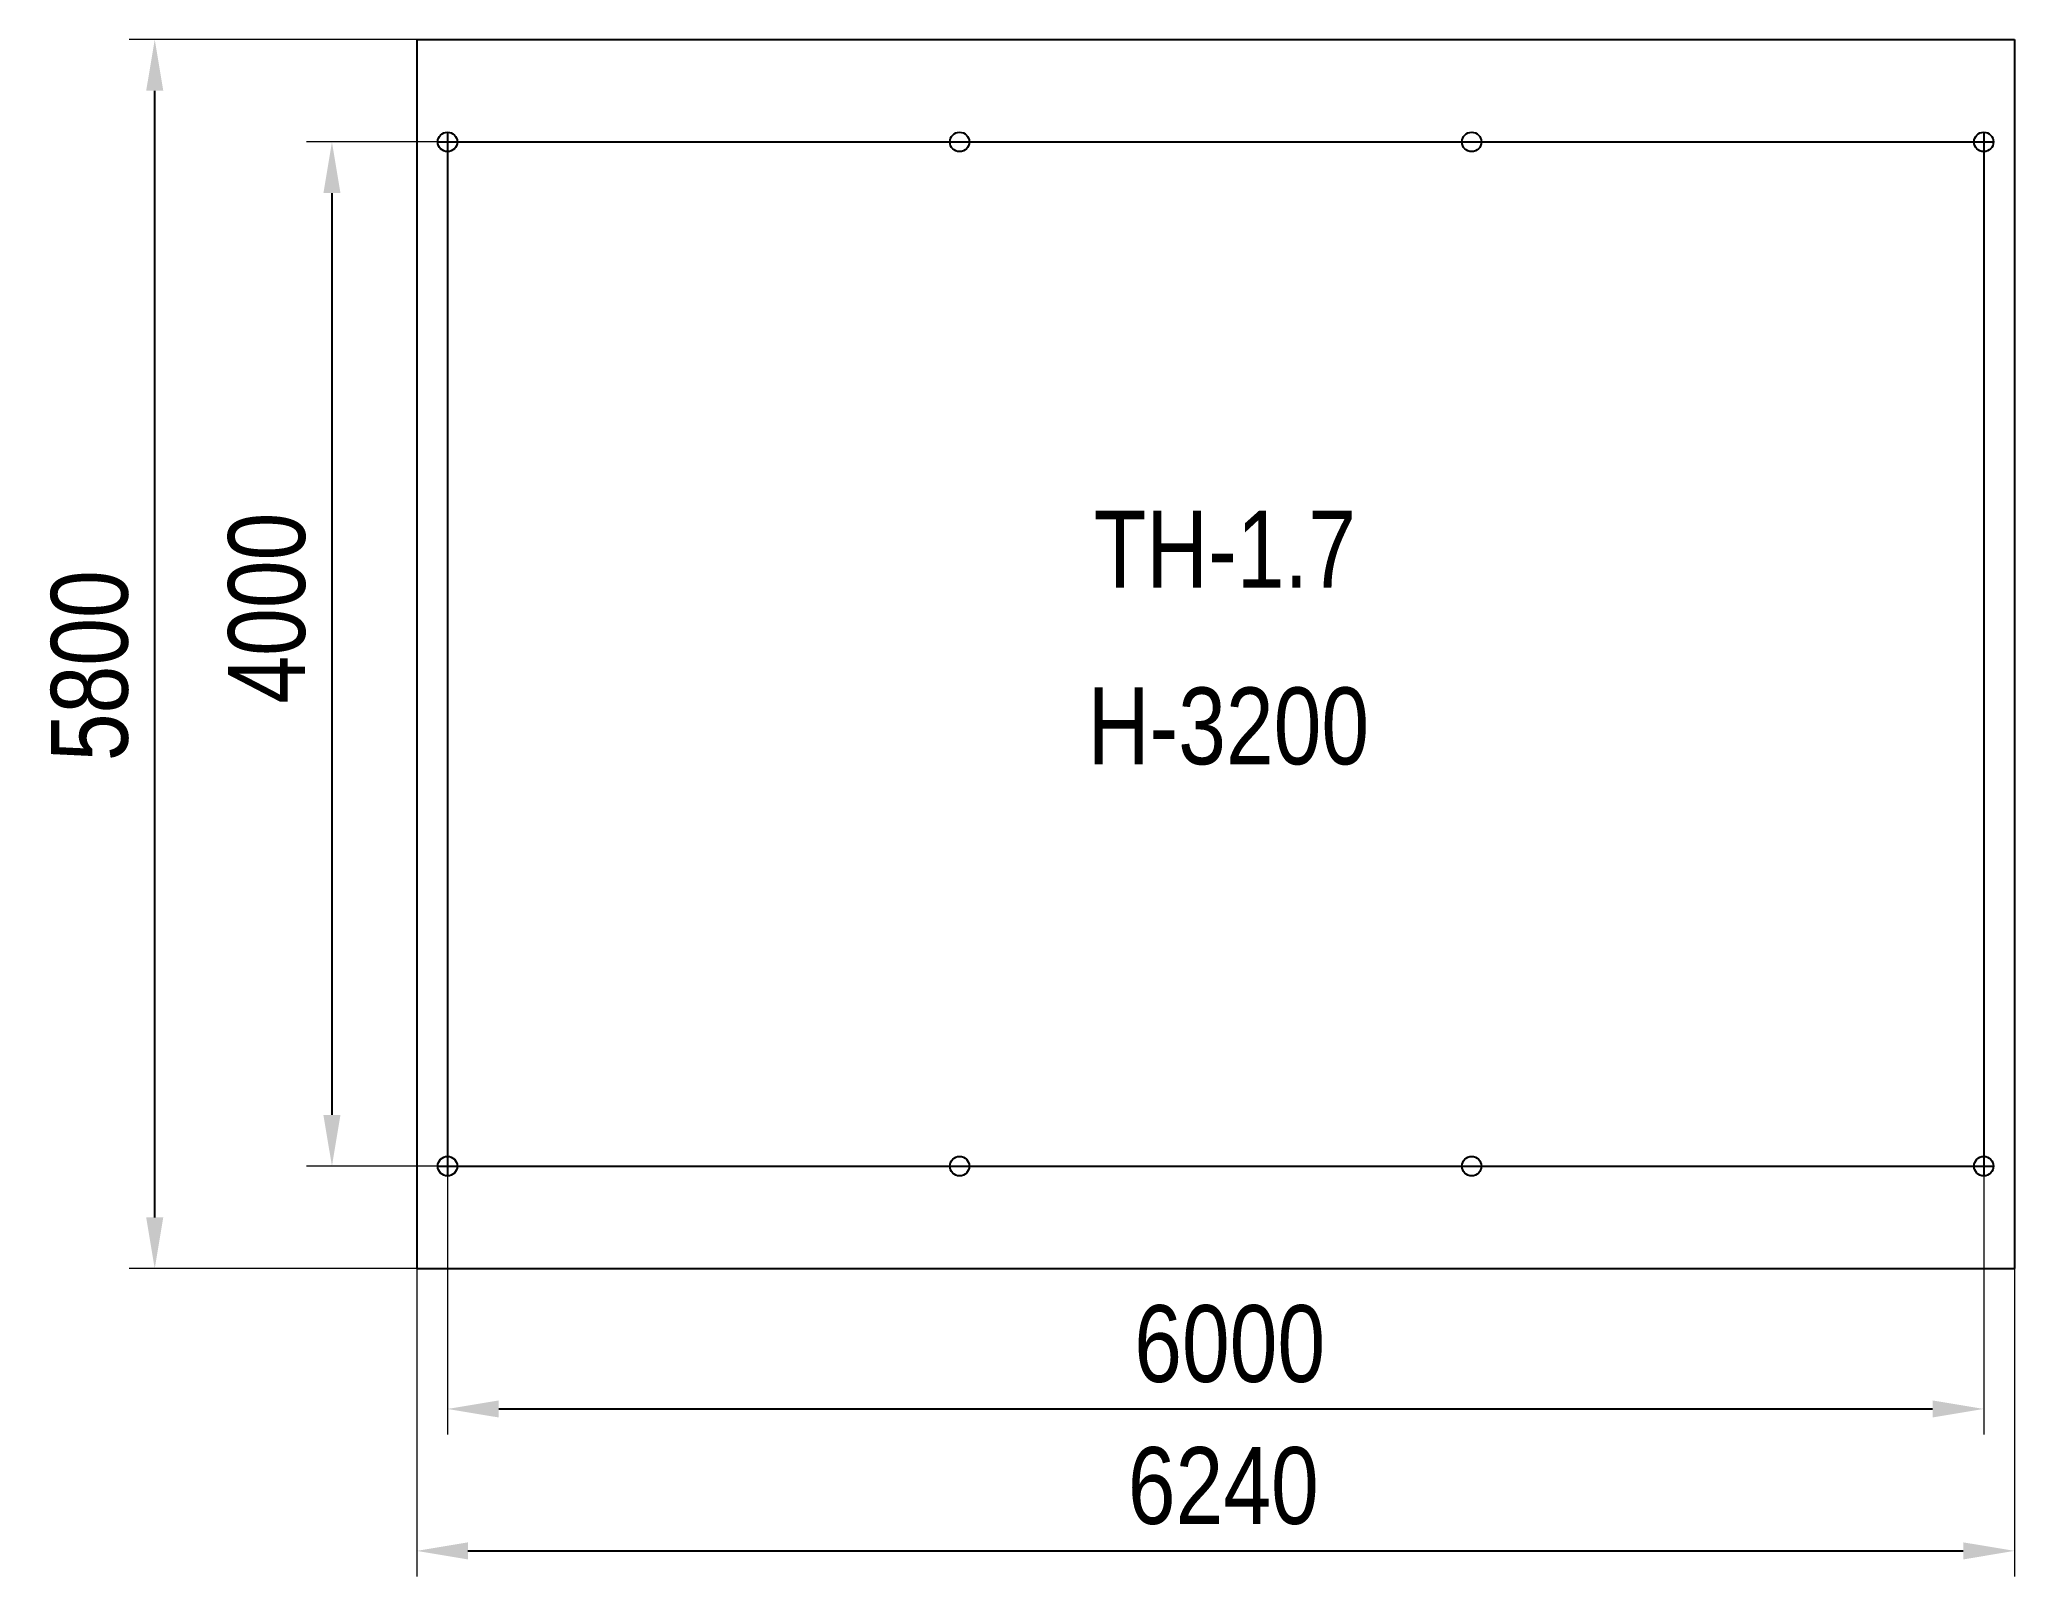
# Model space of a CAD drawing. Header units: millimetres. Extents: x -518 to 7195, y -80 to 5923.
import ezdxf

# ---------------------------------------------------------------- set-up
doc = ezdxf.new("R2010")
doc.units = ezdxf.units.MM
for name, color, linetype in [('DIKOM_АРТИКУЛ', 7, 'Continuous'), ('DIKOM_ОБЪЕКТ', 7, 'Continuous'), ('DIKOM_РАЗМЕР_ОБЪЕКТА', 7, 'Continuous')]:
    doc.layers.add(name, color=color, linetype=linetype)
doc.styles.add('style1', font='arial.ttf', dxfattribs={"width": 0.8})
doc.dimstyles.new('1-50', dxfattribs={"dimtxt": 300, "dimasz": 200, "dimexe": 100, "dimexo": 0, "dimgap": 100, "dimtad": 1, "dimdec": 0, "dimtxsty": 'style1', "dimcen": 0, "dimclrd": 7, "dimclre": 7, "dimadec": 1, "dimazin": 2, "dimtfac": 1, "dimtdec": 0, "dimtmove": 0, "dimatfit": 3, "dimfxl": 0, "dimlwd": 25, "dimlwe": 18, "dimarcsym": 0})

# ---------------------------------------------------------------- blocks, each defined once
blk = doc.blocks.new('*D21')
at = {"layer": 'Defpoints', "color": 0, "transparency": 16777216}
for p in [(-68.4, 5922.8), (954.9, 5922.8), (954.9, 1122.8)]:
    blk.add_point(p, dxfattribs=at)
at = {"layer": 'DIKOM_РАЗМЕР_ОБЪЕКТА', "color": 7, "lineweight": 18, "transparency": 16777216}
for p, q in [((954.9, 5922.8), (-168.4, 5922.8)), ((954.9, 1122.8), (-168.4, 1122.8))]:
    blk.add_line(p, q, dxfattribs=at)
at = {"layer": 'DIKOM_РАЗМЕР_ОБЪЕКТА', "color": 7, "lineweight": 25, "transparency": 16777216}
blk.add_line((-68.4, 1322.8), (-68.4, 5722.8), dxfattribs=at)
at = {"layer": 'DIKOM_РАЗМЕР_ОБЪЕКТА', "color": 7, "transparency": 16777216}
for points in [[(-101.8, 5722.8), (-35.1, 5722.8), (-68.4, 5922.8)], [(-101.8, 1322.8), (-35.1, 1322.8), (-68.4, 1122.8)]]:
    blk.add_solid(points, dxfattribs=at)
at = {"layer": 'DIKOM_РАЗМЕР_ОБЪЕКТА', "color": 0, "transparency": 16777216, "insert": (-321.6, 3477.2), "char_height": 300, "attachment_point": 5, "rotation": 90, "style": 'style1'}
blk.add_mtext('5800', dxfattribs=at)
blk = doc.blocks.new('*D22')
at = {"layer": 'Defpoints', "color": 0, "transparency": 16777216}
for p in [(1074.9, 5522.8), (623.7, 1522.8), (1074.9, 1522.8)]:
    blk.add_point(p, dxfattribs=at)
at = {"layer": 'DIKOM_РАЗМЕР_ОБЪЕКТА', "color": 7, "lineweight": 18, "transparency": 16777216}
for p, q in [((1074.9, 5522.8), (523.7, 5522.8)), ((1074.9, 1522.8), (523.7, 1522.8))]:
    blk.add_line(p, q, dxfattribs=at)
at = {"layer": 'DIKOM_РАЗМЕР_ОБЪЕКТА', "color": 7, "lineweight": 25, "transparency": 16777216}
blk.add_line((623.7, 5322.8), (623.7, 1722.8), dxfattribs=at)
at = {"layer": 'DIKOM_РАЗМЕР_ОБЪЕКТА', "color": 7, "transparency": 16777216}
for points in [[(590.3, 5322.8), (657, 5322.8), (623.7, 5522.8)], [(590.3, 1722.8), (657, 1722.8), (623.7, 1522.8)]]:
    blk.add_solid(points, dxfattribs=at)
at = {"layer": 'DIKOM_РАЗМЕР_ОБЪЕКТА', "color": 0, "transparency": 16777216, "insert": (370.5, 3702), "char_height": 300, "attachment_point": 5, "rotation": 90, "style": 'style1'}
blk.add_mtext('4000', dxfattribs=at)
blk = doc.blocks.new('*D23')
at = {"layer": 'Defpoints', "color": 0, "transparency": 16777216}
for p in [(954.9, 1122.8), (7194.9, 1122.8), (7194.9, 20.3)]:
    blk.add_point(p, dxfattribs=at)
at = {"layer": 'DIKOM_РАЗМЕР_ОБЪЕКТА', "color": 7, "lineweight": 18, "transparency": 16777216}
for p, q in [((954.9, 1122.8), (954.9, -79.7)), ((7194.9, 1122.8), (7194.9, -79.7))]:
    blk.add_line(p, q, dxfattribs=at)
at = {"layer": 'DIKOM_РАЗМЕР_ОБЪЕКТА', "color": 7, "lineweight": 25, "transparency": 16777216}
blk.add_line((1154.9, 20.3), (6994.9, 20.3), dxfattribs=at)
at = {"layer": 'DIKOM_РАЗМЕР_ОБЪЕКТА', "color": 7, "transparency": 16777216}
for points in [[(1154.9, 53.6), (1154.9, -13.1), (954.9, 20.3)], [(6994.9, 53.6), (6994.9, -13.1), (7194.9, 20.3)]]:
    blk.add_solid(points, dxfattribs=at)
at = {"layer": 'DIKOM_РАЗМЕР_ОБЪЕКТА', "color": 0, "transparency": 16777216, "insert": (4104.8, 273.4), "char_height": 300, "attachment_point": 5, "style": 'style1'}
blk.add_mtext('6240', dxfattribs=at)
blk = doc.blocks.new('*D24')
at = {"layer": 'Defpoints', "color": 0, "transparency": 16777216}
for p in [(1074.9, 1522.8), (7074.9, 1522.8), (7074.9, 574.6)]:
    blk.add_point(p, dxfattribs=at)
at = {"layer": 'DIKOM_РАЗМЕР_ОБЪЕКТА', "color": 7, "lineweight": 18, "transparency": 16777216}
for p, q in [((1074.9, 1522.8), (1074.9, 474.6)), ((7074.9, 1522.8), (7074.9, 474.6))]:
    blk.add_line(p, q, dxfattribs=at)
at = {"layer": 'DIKOM_РАЗМЕР_ОБЪЕКТА', "color": 7, "lineweight": 25, "transparency": 16777216}
blk.add_line((1274.9, 574.6), (6874.9, 574.6), dxfattribs=at)
at = {"layer": 'DIKOM_РАЗМЕР_ОБЪЕКТА', "color": 7, "transparency": 16777216}
for points in [[(1274.9, 607.9), (1274.9, 541.3), (1074.9, 574.6)], [(6874.9, 607.9), (6874.9, 541.3), (7074.9, 574.6)]]:
    blk.add_solid(points, dxfattribs=at)
at = {"layer": 'DIKOM_РАЗМЕР_ОБЪЕКТА', "color": 0, "transparency": 16777216, "insert": (4129.9, 827.8), "char_height": 300, "attachment_point": 5, "style": 'style1'}
blk.add_mtext('6000', dxfattribs=at)

msp = doc.modelspace()

# ---------------------------------------------------------------- linework, layer by layer
at = {"layer": 'DIKOM_ОБЪЕКТ'}
for p, q in [((954.9, 5922.8), (954.9, 1122.8)), ((954.9, 5922.8), (7194.9, 5922.8)), ((7194.9, 5922.8), (7194.9, 1122.8)), ((954.9, 5560.8), (954.9, 1484.8)), ((1074.9, 5560.8), (1074.9, 1484.8)), ((7074.9, 5560.8), (7074.9, 1484.8)), ((1036.9, 5522.8), (7112.9, 5522.8)), ((1074.9, 5462.8), (1074.9, 1582.8)), ((1036.9, 1522.8), (7112.9, 1522.8)), ((954.9, 1122.8), (7194.9, 1122.8))]:
    msp.add_line(p, q, dxfattribs=at)
for centre in [(1074.9, 5522.8), (3074.9, 5522.8), (5074.9, 5522.8), (7074.9, 5522.8), (1074.9, 1522.8), (3074.9, 1522.8), (5074.9, 1522.8), (7074.9, 1522.8)]:
    msp.add_circle(centre, 38, dxfattribs=at)

# ---------------------------------------------------------------- texts
at = {"layer": 'DIKOM_АРТИКУЛ', "color": 7, "insert": (3598.8, 4082.3), "char_height": 300, "width": 5405.477, "attachment_point": 1, "style": 'style1'}
msp.add_mtext('ТН-1.7', dxfattribs=at)
at = {"layer": 'DIKOM_РАЗМЕР_ОБЪЕКТА', "insert": (3575, 3392.2), "char_height": 300, "width": 2314.7, "attachment_point": 1, "style": 'style1'}
msp.add_mtext('H-3200', dxfattribs=at)

# ---------------------------------------------------------------- dimensions: what is measured, and where the dimension line sits
at = {"layer": 'DIKOM_РАЗМЕР_ОБЪЕКТА'}
dim = msp.add_linear_dim(base=(-68.4, 5922.8), p1=(954.9, 1122.8), p2=(954.9, 5922.8), angle=90, text='5800', dimstyle='1-50', dxfattribs=at)
dim.commit()
dim.dimension.update_dxf_attribs({"geometry": '*D21', "text_midpoint": (-68.4, 3477.2), "dimtype": 160})
dim = msp.add_linear_dim(base=(623.7, 1522.8), p1=(1074.9, 5522.8), p2=(1074.9, 1522.8), angle=90, dimstyle='1-50', dxfattribs=at)
dim.commit()
dim.dimension.update_dxf_attribs({"geometry": '*D22', "text_midpoint": (623.7, 3702), "dimtype": 160})
for base, p1, p2, picture, middle in [((7074.9, 574.6), (1074.9, 1522.8), (7074.9, 1522.8), '*D24', (4129.9, 574.6)), ((7194.9, 20.3), (954.9, 1122.8), (7194.9, 1122.8), '*D23', (4104.8, 20.3))]:
    dim = msp.add_linear_dim(base=base, p1=p1, p2=p2, dimstyle='1-50', dxfattribs=at)
    dim.commit()
    dim.dimension.update_dxf_attribs({"geometry": picture, "text_midpoint": middle, "dimtype": 160})

doc.saveas('drawing.dxf')
